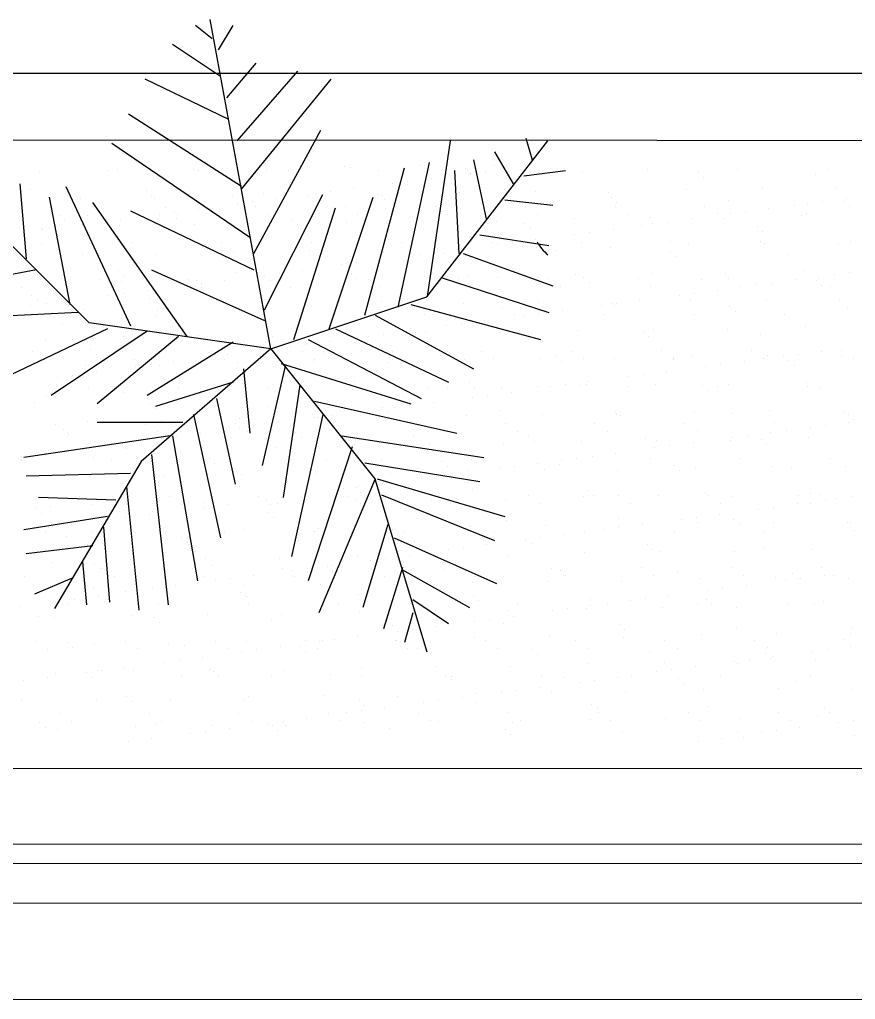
# Model space of a CAD drawing. Header units: inches. Extents: x -173 to 14008, y -3334 to 10368.
# Drawn here: x 12740.4 to 12827.3, y -21.9 to 79.9 of the extents above; entities that cross this region are included whole.
import ezdxf

# ---------------------------------------------------------------- set-up
doc = ezdxf.new("R2010")
doc.units = ezdxf.units.IN
doc.header["$MEASUREMENT"] = 0
doc.layers.add('ARREDAMENTO', color=8, linetype='Continuous', lineweight=18)
doc.layers.add('PROIEZIONI', color=135, linetype='Continuous')
doc.layers.add('VERDE', color=7, linetype='Continuous', true_color=0x007a1f)

msp = doc.modelspace()

# ---------------------------------------------------------------- linework, layer by layer
msp.add_line((13034.57, 74.29), (12689.4, 74.29))
at = {"linetype": 'ByBlock'}
for p, q in [((13032.57, -5.71), (12689.37, -5.87)), ((13032.57, -7.71), (12689.38, -7.87))]:
    msp.add_line(p, q, dxfattribs=at)
msp.add_lwpolyline([(12698.87, 67.37), (13022.09, 67.28), (13022.09, 1.99), (12698.87, 2.07)], close=True, dxfattribs=at)
at = {"layer": 'ARREDAMENTO', "linetype": 'Continuous'}
for p, q in [((12702.99, -11.94), (12957.82, -11.94)), ((12705.99, -21.93), (12954.82, -21.93))]:
    msp.add_line(p, q, dxfattribs=at)
at = {"layer": 'PROIEZIONI', "color": 95, "true_color": 0x499c4e}
for p, q in [((12749.63, 64.18), (12749.63, 64.18)), ((12750.59, 64.25), (12750.59, 64.25)), ((12758.44, 64.35), (12758.44, 64.35)), ((12758.97, 64.2), (12758.97, 64.2)), ((12763.13, 64.23), (12763.13, 64.23)), ((12766.11, 64.32), (12766.11, 64.32)), ((12768.32, 64.22), (12768.32, 64.22)), ((12774.22, 64.61), (12774.22, 64.61)), ((12774.76, 64.47), (12774.76, 64.47)), ((12777.66, 64.23), (12777.66, 64.23)), ((12782.07, 64.71), (12782.07, 64.71)), ((12786.76, 64.37), (12786.76, 64.37)), ((12787, 64.25), (12787, 64.25)), ((12789.74, 64.67), (12789.74, 64.67)), ((12791.27, 64.44), (12791.27, 64.44)), ((12796.34, 64.27), (12796.34, 64.27)), ((12805.69, 64.28), (12805.69, 64.28)), ((12815.03, 64.3), (12815.03, 64.3)), ((12824.37, 64.32), (12824.37, 64.32)), ((12742.48, 63.96), (12742.48, 63.96)), ((12783.2, 63.38), (12783.2, 63.38)), ((12787.27, 63.92), (12787.27, 63.92)), ((12787.31, 63.86), (12787.31, 63.86)), ((12788.83, 64.12), (12788.83, 64.12)), ((12798.94, 64.1), (12798.94, 64.1)), ((12810.95, 64), (12810.95, 64)), ((12811.5, 63.49), (12811.5, 63.49)), ((12823.13, 63.74), (12823.13, 63.74)), ((12741.55, 62.21), (12741.55, 62.21)), ((12753.56, 62.1), (12753.56, 62.1)), ((12775.12, 62.32), (12775.12, 62.32)), ((12779.2, 62.85), (12779.2, 62.85)), ((12780.76, 63.06), (12780.76, 63.06)), ((12809.75, 62.25), (12809.75, 62.25)), ((12817.61, 62.35), (12817.61, 62.35)), ((12825.28, 62.31), (12825.28, 62.31)), ((12746.72, 61.29), (12746.72, 61.29)), ((12754.11, 61.6), (12754.11, 61.6)), ((12754.39, 61.25), (12754.39, 61.25)), ((12762.5, 61.54), (12762.5, 61.54)), ((12765.74, 61.84), (12765.74, 61.84)), ((12767.05, 61.25), (12767.05, 61.25)), ((12770.35, 61.64), (12770.35, 61.64)), ((12771.12, 61.79), (12771.12, 61.79)), ((12772.68, 61.99), (12772.68, 61.99)), ((12777.74, 61.74), (12777.74, 61.74)), ((12778.02, 61.6), (12778.02, 61.6)), ((12778.29, 61.23), (12778.29, 61.23)), ((12786.13, 61.9), (12786.13, 61.9)), ((12789.92, 61.47), (12789.92, 61.47)), ((12793.98, 62), (12793.98, 62)), ((12801.65, 61.96), (12801.65, 61.96)), ((12801.93, 61.37), (12801.93, 61.37)), ((12814.11, 61.1), (12814.11, 61.1)), ((12826.34, 61.29), (12826.34, 61.29)), ((12746.23, 60.38), (12746.23, 60.38)), ((12755.58, 60.39), (12755.58, 60.39)), ((12758.97, 60.19), (12758.97, 60.19)), ((12763.04, 60.73), (12763.04, 60.73)), ((12764.61, 60.93), (12764.61, 60.93)), ((12764.92, 60.41), (12764.92, 60.41)), ((12774.26, 60.43), (12774.26, 60.43)), ((12783.6, 60.45), (12783.6, 60.45)), ((12792.95, 60.46), (12792.95, 60.46)), ((12802.29, 60.48), (12802.29, 60.48)), ((12802.48, 60.86), (12802.48, 60.86)), ((12811.63, 60.5), (12811.63, 60.5)), ((12818.26, 60.23), (12818.26, 60.23)), ((12820.97, 60.51), (12820.97, 60.51)), ((12822.34, 60.76), (12822.34, 60.76)), ((12823.9, 60.97), (12823.9, 60.97)), ((12826.11, 61), (12826.11, 61)), ((12826.67, 60.49), (12826.67, 60.49)), ((12744.54, 59.47), (12744.54, 59.47)), ((12747.5, 59.57), (12747.5, 59.57)), ((12750.89, 59.13), (12750.89, 59.13)), ((12754.97, 59.66), (12754.97, 59.66)), ((12756.53, 59.87), (12756.53, 59.87)), ((12756.72, 59.21), (12756.72, 59.21)), ((12756.84, 59.59), (12756.84, 59.59)), ((12766.18, 59.61), (12766.18, 59.61)), ((12768.72, 59.1), (12768.72, 59.1)), ((12775.53, 59.62), (12775.53, 59.62)), ((12784.87, 59.64), (12784.87, 59.64)), ((12794.21, 59.66), (12794.21, 59.66)), ((12798.03, 59.18), (12798.03, 59.18)), ((12803.55, 59.67), (12803.55, 59.67)), ((12805.89, 59.28), (12805.89, 59.28)), ((12810.19, 59.16), (12810.19, 59.16)), ((12812.9, 59.69), (12812.9, 59.69)), ((12813.56, 59.25), (12813.56, 59.25)), ((12814.26, 59.7), (12814.26, 59.7)), ((12815.82, 59.91), (12815.82, 59.91)), ((12821.66, 59.54), (12821.66, 59.54)), ((12822.24, 59.71), (12822.24, 59.71)), ((12742.67, 58.18), (12742.67, 58.18)), ((12742.82, 58.06), (12742.82, 58.06)), ((12745.09, 58.97), (12745.09, 58.97)), ((12746.89, 58.6), (12746.89, 58.6)), ((12748.46, 58.81), (12748.46, 58.81)), ((12750.78, 58.47), (12750.78, 58.47)), ((12758.63, 58.57), (12758.63, 58.57)), ((12766.3, 58.54), (12766.3, 58.54)), ((12769.28, 58.6), (12769.28, 58.6)), ((12774.4, 58.83), (12774.4, 58.83)), ((12780.9, 58.84), (12780.9, 58.84)), ((12782.26, 58.93), (12782.26, 58.93)), ((12789.93, 58.89), (12789.93, 58.89)), ((12792.91, 58.74), (12792.91, 58.74)), ((12793.46, 58.23), (12793.46, 58.23)), ((12802.11, 58.1), (12802.11, 58.1)), ((12805.09, 58.47), (12805.09, 58.47)), ((12806.19, 58.64), (12806.19, 58.64)), ((12807.75, 58.84), (12807.75, 58.84)), ((12817.09, 58.37), (12817.09, 58.37)), ((12794.04, 57.04), (12794.04, 57.04)), ((12798.11, 57.57), (12798.11, 57.57)), ((12799.67, 57.78), (12799.67, 57.78)), ((12817.65, 57.86), (12817.65, 57.86)), ((12742.71, 56.65), (12742.71, 56.65)), ((12747.7, 56.57), (12747.7, 56.57)), ((12752.05, 56.67), (12752.05, 56.67)), ((12759.71, 56.47), (12759.71, 56.47)), ((12761.4, 56.69), (12761.4, 56.69)), ((12770.74, 56.7), (12770.74, 56.7)), ((12771.89, 56.21), (12771.89, 56.21)), ((12780.08, 56.72), (12780.08, 56.72)), ((12783.89, 56.1), (12783.89, 56.1)), ((12786.31, 56.12), (12786.31, 56.12)), ((12789.42, 56.74), (12789.42, 56.74)), ((12790.04, 56.51), (12790.04, 56.51)), ((12791.6, 56.72), (12791.6, 56.72)), ((12794.17, 56.22), (12794.17, 56.22)), ((12798.77, 56.75), (12798.77, 56.75)), ((12801.84, 56.18), (12801.84, 56.18)), ((12808.11, 56.77), (12808.11, 56.77)), ((12809.94, 56.47), (12809.94, 56.47)), ((12817.45, 56.79), (12817.45, 56.79)), ((12817.8, 56.57), (12817.8, 56.57)), ((12825.47, 56.53), (12825.47, 56.53)), ((12826.79, 56.81), (12826.79, 56.81)), ((12746.91, 55.51), (12746.91, 55.51)), ((12754.58, 55.47), (12754.58, 55.47)), ((12760.26, 55.96), (12760.26, 55.96)), ((12762.68, 55.76), (12762.68, 55.76)), ((12770.54, 55.86), (12770.54, 55.86)), ((12778.21, 55.82), (12778.21, 55.82)), ((12781.96, 55.45), (12781.96, 55.45)), ((12783.52, 55.65), (12783.52, 55.65)), ((12784.44, 55.6), (12784.44, 55.6)), ((12785.96, 55.98), (12785.96, 55.98)), ((12796.07, 55.84), (12796.07, 55.84)), ((12808.08, 55.73), (12808.08, 55.73)), ((12808.63, 55.23), (12808.63, 55.23)), ((12820.26, 55.47), (12820.26, 55.47)), ((12773.89, 54.39), (12773.89, 54.39)), ((12775.45, 54.59), (12775.45, 54.59)), ((12777.89, 54.91), (12777.89, 54.91)), ((12750.69, 53.84), (12750.69, 53.84)), ((12751.24, 53.33), (12751.24, 53.33)), ((12762.87, 53.57), (12762.87, 53.57)), ((12765.81, 53.32), (12765.81, 53.32)), ((12767.37, 53.53), (12767.37, 53.53)), ((12769.81, 53.85), (12769.81, 53.85)), ((12774.59, 53.05), (12774.59, 53.05)), ((12774.87, 53.47), (12774.87, 53.47)), ((12775.43, 52.96), (12775.43, 52.96)), ((12782.45, 53.15), (12782.45, 53.15)), ((12787.05, 53.2), (12787.05, 53.2)), ((12790.12, 53.11), (12790.12, 53.11)), ((12795.37, 52.95), (12795.37, 52.95)), ((12798.22, 53.4), (12798.22, 53.4)), ((12799.06, 53.1), (12799.06, 53.1)), ((12804.71, 52.97), (12804.71, 52.97)), ((12806.08, 53.5), (12806.08, 53.5)), ((12813.75, 53.47), (12813.75, 53.47)), ((12814.05, 52.98), (12814.05, 52.98)), ((12821.85, 53.76), (12821.85, 53.76)), ((12823.4, 53), (12823.4, 53)), ((12825.1, 53.36), (12825.1, 53.36)), ((12826.67, 53.57), (12826.67, 53.57)), ((12740.58, 52.04), (12740.58, 52.04)), ((12742.86, 52.4), (12742.86, 52.4)), ((12748.66, 52.86), (12748.66, 52.86)), ((12749.92, 52.06), (12749.92, 52.06)), ((12750.96, 52.69), (12750.96, 52.69)), ((12757.74, 52.26), (12757.74, 52.26)), ((12758, 52.88), (12758, 52.88)), ((12758.82, 52.79), (12758.82, 52.79)), ((12759.26, 52.08), (12759.26, 52.08)), ((12759.3, 52.46), (12759.3, 52.46)), ((12761.74, 52.79), (12761.74, 52.79)), ((12766.49, 52.76), (12766.49, 52.76)), ((12767.34, 52.9), (12767.34, 52.9)), ((12768.61, 52.09), (12768.61, 52.09)), ((12776.68, 52.92), (12776.68, 52.92)), ((12777.95, 52.11), (12777.95, 52.11)), ((12786.03, 52.93), (12786.03, 52.93)), ((12787.29, 52.13), (12787.29, 52.13)), ((12796.63, 52.14), (12796.63, 52.14)), ((12799.61, 52.59), (12799.61, 52.59)), ((12805.98, 52.16), (12805.98, 52.16)), ((12811.24, 52.84), (12811.24, 52.84)), ((12815.32, 52.18), (12815.32, 52.18)), ((12817.03, 52.3), (12817.03, 52.3)), ((12818.59, 52.5), (12818.59, 52.5)), ((12821.03, 52.82), (12821.03, 52.82)), ((12823.24, 52.73), (12823.24, 52.73)), ((12823.8, 52.23), (12823.8, 52.23)), ((12824.66, 52.19), (12824.66, 52.19)), ((12741.67, 51.2), (12741.67, 51.2)), ((12749.66, 51.2), (12749.66, 51.2)), ((12751.22, 51.4), (12751.22, 51.4)), ((12753.66, 51.72), (12753.66, 51.72)), ((12753.85, 50.94), (12753.85, 50.94)), ((12808.95, 51.23), (12808.95, 51.23)), ((12810.51, 51.44), (12810.51, 51.44)), ((12812.95, 51.76), (12812.95, 51.76)), ((12741.58, 50.13), (12741.58, 50.13)), ((12742.22, 50.7), (12742.22, 50.7)), ((12743.15, 50.34), (12743.15, 50.34)), ((12745.59, 50.66), (12745.59, 50.66)), ((12762.87, 49.98), (12762.87, 49.98)), ((12765.85, 50.84), (12765.85, 50.84)), ((12766.41, 50.33), (12766.41, 50.33)), ((12770.73, 50.08), (12770.73, 50.08)), ((12778.04, 50.57), (12778.04, 50.57)), ((12778.4, 50.04), (12778.4, 50.04)), ((12786.5, 50.33), (12786.5, 50.33)), ((12790.04, 50.47), (12790.04, 50.47)), ((12790.59, 49.96), (12790.59, 49.96)), ((12794.36, 50.44), (12794.36, 50.44)), ((12800.88, 50.17), (12800.88, 50.17)), ((12802.03, 50.4), (12802.03, 50.4)), ((12802.22, 50.2), (12802.22, 50.2)), ((12802.44, 50.38), (12802.44, 50.38)), ((12804.88, 50.7), (12804.88, 50.7)), ((12810.13, 50.69), (12810.13, 50.69)), ((12814.23, 50.1), (12814.23, 50.1)), ((12817.99, 50.79), (12817.99, 50.79)), ((12825.66, 50.75), (12825.66, 50.75)), ((12745.13, 49.14), (12745.13, 49.14)), ((12747.1, 49.72), (12747.1, 49.72)), ((12754.48, 49.16), (12754.48, 49.16)), ((12754.77, 49.69), (12754.77, 49.69)), ((12763.82, 49.17), (12763.82, 49.17)), ((12773.16, 49.19), (12773.16, 49.19)), ((12782.5, 49.21), (12782.5, 49.21)), ((12791.85, 49.23), (12791.85, 49.23)), ((12792.8, 49.11), (12792.8, 49.11)), ((12794.36, 49.31), (12794.36, 49.31)), ((12796.8, 49.64), (12796.8, 49.64)), ((12801.19, 49.24), (12801.19, 49.24)), ((12810.53, 49.26), (12810.53, 49.26)), ((12814.78, 49.59), (12814.78, 49.59)), ((12819.87, 49.28), (12819.87, 49.28)), ((12826.41, 49.83), (12826.41, 49.83)), ((12744.83, 48.31), (12744.83, 48.31)), ((12756.84, 48.2), (12756.84, 48.2)), ((12769.02, 47.94), (12769.02, 47.94)), ((12784.73, 48.05), (12784.73, 48.05)), ((12786.29, 48.25), (12786.29, 48.25)), ((12788.73, 48.57), (12788.73, 48.57)), ((12822.04, 47.98), (12822.04, 47.98)), ((12751.15, 46.91), (12751.15, 46.91)), ((12757.39, 47.7), (12757.39, 47.7)), ((12759.01, 47.01), (12759.01, 47.01)), ((12766.68, 46.98), (12766.68, 46.98)), ((12774.78, 47.27), (12774.78, 47.27)), ((12776.65, 46.98), (12776.65, 46.98)), ((12778.21, 47.19), (12778.21, 47.19)), ((12780.65, 47.51), (12780.65, 47.51)), ((12781.02, 47.83), (12781.02, 47.83)), ((12781.57, 47.33), (12781.57, 47.33)), ((12782.64, 47.37), (12782.64, 47.37)), ((12790.31, 47.33), (12790.31, 47.33)), ((12793.2, 47.57), (12793.2, 47.57)), ((12798.41, 47.62), (12798.41, 47.62)), ((12805.21, 47.47), (12805.21, 47.47)), ((12805.76, 46.96), (12805.76, 46.96)), ((12806.27, 47.72), (12806.27, 47.72)), ((12813.94, 47.69), (12813.94, 47.69)), ((12817.39, 47.2), (12817.39, 47.2)), ((12743.05, 46.62), (12743.05, 46.62)), ((12768.58, 45.92), (12768.58, 45.92)), ((12770.14, 46.12), (12770.14, 46.12)), ((12772.58, 46.45), (12772.58, 46.45)), ((12741.74, 45.34), (12741.74, 45.34)), ((12747.82, 45.57), (12747.82, 45.57)), ((12748.37, 45.06), (12748.37, 45.06)), ((12751.08, 45.35), (12751.08, 45.35)), ((12760, 45.3), (12760, 45.3)), ((12760.42, 45.37), (12760.42, 45.37)), ((12760.5, 44.86), (12760.5, 44.86)), ((12762.06, 45.06), (12762.06, 45.06)), ((12764.5, 45.38), (12764.5, 45.38)), ((12769.76, 45.39), (12769.76, 45.39)), ((12772, 45.2), (12772, 45.2)), ((12779.11, 45.4), (12779.11, 45.4)), ((12784.18, 44.94), (12784.18, 44.94)), ((12788.45, 45.42), (12788.45, 45.42)), ((12796.19, 44.83), (12796.19, 44.83)), ((12797.79, 45.44), (12797.79, 45.44)), ((12807.13, 45.45), (12807.13, 45.45)), ((12810.32, 44.91), (12810.32, 44.91)), ((12816.48, 45.47), (12816.48, 45.47)), ((12818.17, 45.01), (12818.17, 45.01)), ((12819.79, 44.89), (12819.79, 44.89)), ((12821.36, 45.1), (12821.36, 45.1)), ((12823.8, 45.42), (12823.8, 45.42)), ((12825.82, 45.49), (12825.82, 45.49)), ((12825.85, 44.97), (12825.85, 44.97)), ((12743, 44.53), (12743, 44.53)), ((12747.29, 43.94), (12747.29, 43.94)), ((12752.34, 44.55), (12752.34, 44.55)), ((12752.43, 43.79), (12752.43, 43.79)), ((12753.99, 44), (12753.99, 44)), ((12754.96, 43.91), (12754.96, 43.91)), ((12756.43, 44.32), (12756.43, 44.32)), ((12761.69, 44.56), (12761.69, 44.56)), ((12763.06, 44.2), (12763.06, 44.2)), ((12770.92, 44.3), (12770.92, 44.3)), ((12771.03, 44.58), (12771.03, 44.58)), ((12772.56, 44.69), (12772.56, 44.69)), ((12778.59, 44.26), (12778.59, 44.26)), ((12780.37, 44.6), (12780.37, 44.6)), ((12786.69, 44.55), (12786.69, 44.55)), ((12789.71, 44.61), (12789.71, 44.61)), ((12794.54, 44.65), (12794.54, 44.65)), ((12796.74, 44.33), (12796.74, 44.33)), ((12799.06, 44.63), (12799.06, 44.63)), ((12802.22, 44.62), (12802.22, 44.62)), ((12808.37, 44.57), (12808.37, 44.57)), ((12808.4, 44.65), (12808.4, 44.65)), ((12811.72, 43.83), (12811.72, 43.83)), ((12813.28, 44.04), (12813.28, 44.04)), ((12815.72, 44.36), (12815.72, 44.36)), ((12817.74, 44.67), (12817.74, 44.67)), ((12820.37, 44.46), (12820.37, 44.46)), ((12820.93, 43.96), (12820.93, 43.96)), ((12827.08, 44.68), (12827.08, 44.68)), ((12745.91, 42.94), (12745.91, 42.94)), ((12748.35, 43.26), (12748.35, 43.26)), ((12803.64, 42.77), (12803.64, 42.77)), ((12805.21, 42.97), (12805.21, 42.97)), ((12807.64, 43.3), (12807.64, 43.3)), ((12744.35, 42.73), (12744.35, 42.73)), ((12750.98, 42.67), (12750.98, 42.67)), ((12762.98, 42.57), (12762.98, 42.57)), ((12763.54, 42.06), (12763.54, 42.06)), ((12775.17, 42.3), (12775.17, 42.3)), ((12787.17, 42.2), (12787.17, 42.2)), ((12797.13, 41.91), (12797.13, 41.91)), ((12798.6, 41.84), (12798.6, 41.84)), ((12799.35, 41.93), (12799.35, 41.93)), ((12799.57, 42.23), (12799.57, 42.23)), ((12806.45, 41.94), (12806.45, 41.94)), ((12811.36, 41.83), (12811.36, 41.83)), ((12812.95, 41.75), (12812.95, 41.75)), ((12814.13, 41.91), (12814.13, 41.91)), ((12822.23, 42.2), (12822.23, 42.2)), ((12822.3, 41.76), (12822.3, 41.76)), ((12743.24, 40.84), (12743.24, 40.84)), ((12747.56, 41.63), (12747.56, 41.63)), ((12751.34, 41.13), (12751.34, 41.13)), ((12756.9, 41.65), (12756.9, 41.65)), ((12759.19, 41.23), (12759.19, 41.23)), ((12766.24, 41.66), (12766.24, 41.66)), ((12766.87, 41.19), (12766.87, 41.19)), ((12774.97, 41.49), (12774.97, 41.49)), ((12775.58, 41.68), (12775.58, 41.68)), ((12782.82, 41.59), (12782.82, 41.59)), ((12784.93, 41.7), (12784.93, 41.7)), ((12787.72, 41.69), (12787.72, 41.69)), ((12789.05, 40.85), (12789.05, 40.85)), ((12790.5, 41.55), (12790.5, 41.55)), ((12791.49, 41.17), (12791.49, 41.17)), ((12794.27, 41.71), (12794.27, 41.71)), ((12795.57, 41.71), (12795.57, 41.71)), ((12803.61, 41.73), (12803.61, 41.73)), ((12811.91, 41.33), (12811.91, 41.33)), ((12823.54, 41.57), (12823.54, 41.57)), ((12741.96, 40.04), (12741.96, 40.04)), ((12753.97, 39.94), (12753.97, 39.94)), ((12780.98, 39.78), (12780.98, 39.78)), ((12783.42, 40.11), (12783.42, 40.11)), ((12787.49, 40.64), (12787.49, 40.64)), ((12754.52, 39.43), (12754.52, 39.43)), ((12766.15, 39.67), (12766.15, 39.67)), ((12772.9, 38.72), (12772.9, 38.72)), ((12775.34, 39.04), (12775.34, 39.04)), ((12778.15, 39.57), (12778.15, 39.57)), ((12778.7, 39.06), (12778.7, 39.06)), ((12779.42, 39.58), (12779.42, 39.58)), ((12786.88, 38.77), (12786.88, 38.77)), ((12790.33, 39.3), (12790.33, 39.3)), ((12794.73, 38.87), (12794.73, 38.87)), ((12802.34, 39.2), (12802.34, 39.2)), ((12802.41, 38.84), (12802.41, 38.84)), ((12802.89, 38.69), (12802.89, 38.69)), ((12810.51, 39.13), (12810.51, 39.13)), ((12814.52, 38.93), (12814.52, 38.93)), ((12818.36, 39.23), (12818.36, 39.23)), ((12826.04, 39.19), (12826.04, 39.19)), ((12826.52, 38.83), (12826.52, 38.83)), ((12744.16, 37.82), (12744.16, 37.82)), ((12747.47, 38.16), (12747.47, 38.16)), ((12753.5, 37.84), (12753.5, 37.84)), ((12755.15, 38.13), (12755.15, 38.13)), ((12762.85, 37.86), (12762.85, 37.86)), ((12763.25, 38.42), (12763.25, 38.42)), ((12767.27, 37.98), (12767.27, 37.98)), ((12771.1, 38.52), (12771.1, 38.52)), ((12771.34, 38.52), (12771.34, 38.52)), ((12772.19, 37.87), (12772.19, 37.87)), ((12778.78, 38.48), (12778.78, 38.48)), ((12781.53, 37.89), (12781.53, 37.89)), ((12790.87, 37.91), (12790.87, 37.91)), ((12800.21, 37.93), (12800.21, 37.93)), ((12809.56, 37.94), (12809.56, 37.94)), ((12818.9, 37.96), (12818.9, 37.96)), ((12824.12, 37.7), (12824.12, 37.7)), ((12826.56, 38.02), (12826.56, 38.02)), ((12827.08, 38.32), (12827.08, 38.32)), ((12744.95, 37.3), (12744.95, 37.3)), ((12745.43, 37.02), (12745.43, 37.02)), ((12745.5, 36.8), (12745.5, 36.8)), ((12754.77, 37.03), (12754.77, 37.03)), ((12757.13, 37.04), (12757.13, 37.04)), ((12759.19, 36.92), (12759.19, 36.92)), ((12763.27, 37.45), (12763.27, 37.45)), ((12764.11, 37.05), (12764.11, 37.05)), ((12764.83, 37.66), (12764.83, 37.66)), ((12769.13, 36.93), (12769.13, 36.93)), ((12773.45, 37.07), (12773.45, 37.07)), ((12781.31, 36.67), (12781.31, 36.67)), ((12782.8, 37.09), (12782.8, 37.09)), ((12792.14, 37.1), (12792.14, 37.1)), ((12801.48, 37.12), (12801.48, 37.12)), ((12810.82, 37.14), (12810.82, 37.14)), ((12818.49, 36.95), (12818.49, 36.95)), ((12820.16, 37.15), (12820.16, 37.15)), ((12822.56, 37.49), (12822.56, 37.49)), ((12751.12, 35.85), (12751.12, 35.85)), ((12755.19, 36.39), (12755.19, 36.39)), ((12756.75, 36.6), (12756.75, 36.6)), ((12769.69, 36.43), (12769.69, 36.43)), ((12775.16, 35.71), (12775.16, 35.71)), ((12783.01, 35.81), (12783.01, 35.81)), ((12790.69, 35.77), (12790.69, 35.77)), ((12793.32, 36.57), (12793.32, 36.57)), ((12793.87, 36.06), (12793.87, 36.06)), ((12798.79, 36.06), (12798.79, 36.06)), ((12805.5, 36.3), (12805.5, 36.3)), ((12806.64, 36.16), (12806.64, 36.16)), ((12810.41, 35.89), (12810.41, 35.89)), ((12814.32, 36.12), (12814.32, 36.12)), ((12814.49, 36.43), (12814.49, 36.43)), ((12816.05, 36.63), (12816.05, 36.63)), ((12817.5, 36.2), (12817.5, 36.2)), ((12818.06, 35.69), (12818.06, 35.69)), ((12822.42, 36.42), (12822.42, 36.42)), ((12743.04, 34.79), (12743.04, 34.79)), ((12743.43, 35.06), (12743.43, 35.06)), ((12747.12, 35.33), (12747.12, 35.33)), ((12748.68, 35.53), (12748.68, 35.53)), ((12751.53, 35.35), (12751.53, 35.35)), ((12759.38, 35.45), (12759.38, 35.45)), ((12767.06, 35.41), (12767.06, 35.41)), ((12802.34, 34.83), (12802.34, 34.83)), ((12806.41, 35.37), (12806.41, 35.37)), ((12807.97, 35.57), (12807.97, 35.57)), ((12740.6, 34.47), (12740.6, 34.47)), ((12740.64, 34.1), (12740.64, 34.1)), ((12748.11, 34.4), (12748.11, 34.4)), ((12749.98, 34.12), (12749.98, 34.12)), ((12759.32, 34.13), (12759.32, 34.13)), ((12760.11, 34.3), (12760.11, 34.3)), ((12760.67, 33.79), (12760.67, 33.79)), ((12768.66, 34.15), (12768.66, 34.15)), ((12772.3, 34.04), (12772.3, 34.04)), ((12778.01, 34.17), (12778.01, 34.17)), ((12784.3, 33.93), (12784.3, 33.93)), ((12787.35, 34.18), (12787.35, 34.18)), ((12794.26, 33.77), (12794.26, 33.77)), ((12796.48, 33.67), (12796.48, 33.67)), ((12796.69, 34.2), (12796.69, 34.2)), ((12798.33, 34.3), (12798.33, 34.3)), ((12799.9, 34.51), (12799.9, 34.51)), ((12806.03, 34.22), (12806.03, 34.22)), ((12815.38, 34.23), (12815.38, 34.23)), ((12824.72, 34.25), (12824.72, 34.25)), ((12763.44, 32.64), (12763.44, 32.64)), ((12771.29, 32.74), (12771.29, 32.74)), ((12778.97, 32.7), (12778.97, 32.7)), ((12784.85, 33.43), (12784.85, 33.43)), ((12786.18, 32.7), (12786.18, 32.7)), ((12787.07, 32.99), (12787.07, 32.99)), ((12790.26, 33.24), (12790.26, 33.24)), ((12791.82, 33.44), (12791.82, 33.44)), ((12794.92, 33.09), (12794.92, 33.09)), ((12802.6, 33.06), (12802.6, 33.06)), ((12808.49, 33.56), (12808.49, 33.56)), ((12809.04, 33.06), (12809.04, 33.06)), ((12810.7, 33.35), (12810.7, 33.35)), ((12818.55, 33.45), (12818.55, 33.45)), ((12820.67, 33.3), (12820.67, 33.3)), ((12826.23, 33.41), (12826.23, 33.41)), ((12747.66, 32.38), (12747.66, 32.38)), ((12751.1, 31.67), (12751.1, 31.67)), ((12755.34, 32.35), (12755.34, 32.35)), ((12778.11, 31.64), (12778.11, 31.64)), ((12782.18, 32.18), (12782.18, 32.18)), ((12783.75, 32.38), (12783.75, 32.38)), ((12751.65, 31.16), (12751.65, 31.16)), ((12763.28, 31.4), (12763.28, 31.4)), ((12770.03, 30.58), (12770.03, 30.58)), ((12774.11, 31.11), (12774.11, 31.11)), ((12775.28, 31.3), (12775.28, 31.3)), ((12775.67, 31.32), (12775.67, 31.32)), ((12775.84, 30.79), (12775.84, 30.79)), ((12787.46, 31.03), (12787.46, 31.03)), ((12799.47, 30.93), (12799.47, 30.93)), ((12811.65, 30.67), (12811.65, 30.67)), ((12822.61, 30.64), (12822.61, 30.64)), ((12823.65, 30.56), (12823.65, 30.56)), ((12746.58, 30.31), (12746.58, 30.31)), ((12751.72, 29.57), (12751.72, 29.57)), ((12755.93, 30.33), (12755.93, 30.33)), ((12759.57, 29.67), (12759.57, 29.67)), ((12765.27, 30.34), (12765.27, 30.34)), ((12766.03, 30.05), (12766.03, 30.05)), ((12766.53, 29.54), (12766.53, 29.54)), ((12767.25, 29.63), (12767.25, 29.63)), ((12767.59, 30.25), (12767.59, 30.25)), ((12774.61, 30.36), (12774.61, 30.36)), ((12775.35, 29.93), (12775.35, 29.93)), ((12775.88, 29.56), (12775.88, 29.56)), ((12783.2, 30.03), (12783.2, 30.03)), ((12783.95, 30.38), (12783.95, 30.38)), ((12785.22, 29.57), (12785.22, 29.57)), ((12790.88, 29.99), (12790.88, 29.99)), ((12793.3, 30.4), (12793.3, 30.4)), ((12794.56, 29.59), (12794.56, 29.59)), ((12798.98, 30.28), (12798.98, 30.28)), ((12800.02, 30.42), (12800.02, 30.42)), ((12802.64, 30.41), (12802.64, 30.41)), ((12803.9, 29.61), (12803.9, 29.61)), ((12806.83, 30.38), (12806.83, 30.38)), ((12811.98, 30.43), (12811.98, 30.43)), ((12813.25, 29.62), (12813.25, 29.62)), ((12814.51, 30.34), (12814.51, 30.34)), ((12821.25, 29.55), (12821.25, 29.55)), ((12821.32, 30.45), (12821.32, 30.45)), ((12822.59, 29.64), (12822.59, 29.64)), ((12824.21, 30.06), (12824.21, 30.06)), ((12825.33, 30.09), (12825.33, 30.09)), ((12826.89, 30.29), (12826.89, 30.29)), ((12742.08, 29.04), (12742.08, 29.04)), ((12742.63, 28.53), (12742.63, 28.53)), ((12743.62, 29.28), (12743.62, 29.28)), ((12747.85, 29.5), (12747.85, 29.5)), ((12754.26, 28.77), (12754.26, 28.77)), ((12757.19, 29.52), (12757.19, 29.52)), ((12757.96, 28.99), (12757.96, 28.99)), ((12759.52, 29.19), (12759.52, 29.19)), ((12761.96, 29.51), (12761.96, 29.51)), ((12766.26, 28.67), (12766.26, 28.67)), ((12817.25, 29.02), (12817.25, 29.02)), ((12818.81, 29.23), (12818.81, 29.23)), ((12749.88, 27.92), (12749.88, 27.92)), ((12751.44, 28.13), (12751.44, 28.13)), ((12753.88, 28.45), (12753.88, 28.45)), ((12766.82, 28.16), (12766.82, 28.16)), ((12778.45, 28.4), (12778.45, 28.4)), ((12790.45, 28.3), (12790.45, 28.3)), ((12791, 27.79), (12791, 27.79)), ((12802.63, 28.03), (12802.63, 28.03)), ((12809.18, 27.96), (12809.18, 27.96)), ((12810.74, 28.17), (12810.74, 28.17)), ((12810.89, 27.57), (12810.89, 27.57)), ((12813.18, 28.49), (12813.18, 28.49)), ((12814.64, 27.93), (12814.64, 27.93)), ((12818.74, 27.67), (12818.74, 27.67)), ((12826.42, 27.63), (12826.42, 27.63)), ((12826.82, 27.66), (12826.82, 27.66)), ((12741.81, 26.86), (12741.81, 26.86)), ((12743.06, 26.59), (12743.06, 26.59)), ((12743.37, 27.07), (12743.37, 27.07)), ((12745.81, 27.39), (12745.81, 27.39)), ((12747.85, 26.6), (12747.85, 26.6)), ((12752.4, 26.6), (12752.4, 26.6)), ((12755.53, 26.57), (12755.53, 26.57)), ((12761.74, 26.62), (12761.74, 26.62)), ((12763.63, 26.86), (12763.63, 26.86)), ((12771.09, 26.64), (12771.09, 26.64)), ((12771.48, 26.96), (12771.48, 26.96)), ((12779.16, 26.92), (12779.16, 26.92)), ((12780.43, 26.65), (12780.43, 26.65)), ((12787.26, 27.21), (12787.26, 27.21)), ((12789.77, 26.67), (12789.77, 26.67)), ((12795.11, 27.31), (12795.11, 27.31)), ((12799.11, 26.69), (12799.11, 26.69)), ((12801.1, 26.9), (12801.1, 26.9)), ((12802.66, 27.1), (12802.66, 27.1)), ((12802.79, 27.28), (12802.79, 27.28)), ((12805.1, 27.43), (12805.1, 27.43)), ((12808.46, 26.71), (12808.46, 26.71)), ((12815.19, 27.42), (12815.19, 27.42)), ((12817.8, 26.72), (12817.8, 26.72)), ((12827.14, 26.74), (12827.14, 26.74)), ((12745.24, 26.14), (12745.24, 26.14)), ((12757.25, 26.03), (12757.25, 26.03)), ((12757.8, 25.53), (12757.8, 25.53)), ((12769.43, 25.77), (12769.43, 25.77)), ((12781.43, 25.67), (12781.43, 25.67)), ((12793.03, 25.84), (12793.03, 25.84)), ((12794.59, 26.04), (12794.59, 26.04)), ((12797.03, 26.36), (12797.03, 26.36)), ((12781.98, 25.16), (12781.98, 25.16)), ((12784.95, 24.77), (12784.95, 24.77)), ((12786.51, 24.98), (12786.51, 24.98)), ((12788.95, 25.3), (12788.95, 25.3)), ((12793.61, 25.4), (12793.61, 25.4)), ((12799.17, 24.5), (12799.17, 24.5)), ((12805.62, 25.3), (12805.62, 25.3)), ((12806.17, 24.79), (12806.17, 24.79)), ((12807.02, 24.6), (12807.02, 24.6)), ((12814.7, 24.56), (12814.7, 24.56)), ((12817.8, 25.03), (12817.8, 25.03)), ((12822.8, 24.86), (12822.8, 24.86)), ((12743.81, 23.5), (12743.81, 23.5)), ((12751.91, 23.79), (12751.91, 23.79)), ((12759.76, 23.89), (12759.76, 23.89)), ((12767.44, 23.85), (12767.44, 23.85)), ((12775.54, 24.15), (12775.54, 24.15)), ((12776.87, 23.71), (12776.87, 23.71)), ((12778.44, 23.91), (12778.44, 23.91)), ((12780.88, 24.24), (12780.88, 24.24)), ((12783.39, 24.25), (12783.39, 24.25)), ((12791.07, 24.21), (12791.07, 24.21)), ((12748.23, 23.4), (12748.23, 23.4)), ((12748.78, 22.89), (12748.78, 22.89)), ((12749.01, 22.8), (12749.01, 22.8)), ((12758.35, 22.82), (12758.35, 22.82)), ((12760.41, 23.14), (12760.41, 23.14)), ((12767.69, 22.83), (12767.69, 22.83)), ((12768.8, 22.65), (12768.8, 22.65)), ((12770.36, 22.85), (12770.36, 22.85)), ((12772.41, 23.03), (12772.41, 23.03)), ((12772.8, 23.17), (12772.8, 23.17)), ((12772.97, 22.53), (12772.97, 22.53)), ((12777.03, 22.85), (12777.03, 22.85)), ((12784.59, 22.77), (12784.59, 22.77)), ((12786.38, 22.87), (12786.38, 22.87)), ((12795.72, 22.88), (12795.72, 22.88)), ((12796.6, 22.66), (12796.6, 22.66)), ((12805.06, 22.9), (12805.06, 22.9)), ((12808.78, 22.4), (12808.78, 22.4)), ((12814.4, 22.92), (12814.4, 22.92)), ((12823.75, 22.93), (12823.75, 22.93)), ((12740.93, 21.98), (12740.93, 21.98)), ((12750.27, 21.99), (12750.27, 21.99)), ((12759.61, 22.01), (12759.61, 22.01)), ((12760.72, 21.58), (12760.72, 21.58)), ((12762.29, 21.79), (12762.29, 21.79)), ((12764.72, 22.11), (12764.72, 22.11)), ((12768.96, 22.03), (12768.96, 22.03)), ((12778.3, 22.04), (12778.3, 22.04)), ((12787.45, 21.43), (12787.45, 21.43)), ((12787.64, 22.06), (12787.64, 22.06)), ((12795.3, 21.53), (12795.3, 21.53)), ((12796.98, 22.08), (12796.98, 22.08)), ((12797.15, 22.16), (12797.15, 22.16)), ((12802.98, 21.5), (12802.98, 21.5)), ((12806.33, 22.09), (12806.33, 22.09)), ((12811.08, 21.79), (12811.08, 21.79)), ((12815.67, 22.11), (12815.67, 22.11)), ((12818.93, 21.89), (12818.93, 21.89)), ((12820.02, 21.62), (12820.02, 21.62)), ((12820.78, 22.3), (12820.78, 22.3)), ((12821.34, 21.79), (12821.34, 21.79)), ((12821.58, 21.83), (12821.58, 21.83)), ((12824.02, 22.15), (12824.02, 22.15)), ((12825.01, 22.13), (12825.01, 22.13)), ((12826.6, 21.85), (12826.6, 21.85)), ((12748.04, 20.82), (12748.04, 20.82)), ((12751.39, 20.5), (12751.39, 20.5)), ((12752.65, 20.52), (12752.65, 20.52)), ((12754.21, 20.73), (12754.21, 20.73)), ((12755.72, 20.79), (12755.72, 20.79)), ((12756.65, 21.05), (12756.65, 21.05)), ((12763.39, 20.4), (12763.39, 20.4)), ((12763.82, 21.08), (12763.82, 21.08)), ((12771.67, 21.18), (12771.67, 21.18)), ((12779.35, 21.14), (12779.35, 21.14)), ((12811.94, 20.56), (12811.94, 20.56)), ((12813.5, 20.76), (12813.5, 20.76)), ((12815.94, 21.09), (12815.94, 21.09)), ((12744.57, 19.46), (12744.57, 19.46)), ((12746.13, 19.66), (12746.13, 19.66)), ((12748.57, 19.98), (12748.57, 19.98)), ((12763.95, 19.89), (12763.95, 19.89)), ((12775.58, 20.13), (12775.58, 20.13)), ((12787.58, 20.03), (12787.58, 20.03)), ((12788.13, 19.52), (12788.13, 19.52)), ((12799.76, 19.77), (12799.76, 19.77)), ((12803.87, 19.5), (12803.87, 19.5)), ((12805.43, 19.7), (12805.43, 19.7)), ((12807.87, 20.02), (12807.87, 20.02)), ((12811.77, 19.66), (12811.77, 19.66)), ((12823.95, 19.4), (12823.95, 19.4)), ((12740.5, 18.92), (12740.5, 18.92)), ((12745.48, 19.07), (12745.48, 19.07)), ((12754.83, 19.09), (12754.83, 19.09)), ((12764.17, 19.11), (12764.17, 19.11)), ((12773.51, 19.13), (12773.51, 19.13)), ((12775.73, 18.36), (12775.73, 18.36)), ((12782.85, 19.14), (12782.85, 19.14)), ((12783.58, 18.46), (12783.58, 18.46)), ((12791.25, 18.43), (12791.25, 18.43)), ((12792.2, 19.16), (12792.2, 19.16)), ((12795.79, 18.43), (12795.79, 18.43)), ((12797.35, 18.64), (12797.35, 18.64)), ((12799.36, 18.72), (12799.36, 18.72)), ((12799.79, 18.96), (12799.79, 18.96)), ((12801.54, 19.18), (12801.54, 19.18)), ((12807.21, 18.82), (12807.21, 18.82)), ((12810.88, 19.19), (12810.88, 19.19)), ((12812.32, 19.16), (12812.32, 19.16)), ((12814.88, 18.78), (12814.88, 18.78)), ((12820.22, 19.21), (12820.22, 19.21)), ((12822.99, 19.08), (12822.99, 19.08)), ((12742.37, 17.87), (12742.37, 17.87)), ((12744, 17.72), (12744, 17.72)), ((12752.1, 18.01), (12752.1, 18.01)), ((12754.38, 17.77), (12754.38, 17.77)), ((12759.95, 18.11), (12759.95, 18.11)), ((12766.56, 17.5), (12766.56, 17.5)), ((12767.62, 18.07), (12767.62, 18.07)), ((12778.56, 17.4), (12778.56, 17.4)), ((12787.72, 17.37), (12787.72, 17.37)), ((12789.28, 17.57), (12789.28, 17.57)), ((12791.72, 17.9), (12791.72, 17.9)), ((12754.93, 17.26), (12754.93, 17.26)), ((12779.11, 16.89), (12779.11, 16.89)), ((12779.64, 16.31), (12779.64, 16.31)), ((12781.2, 16.51), (12781.2, 16.51)), ((12783.64, 16.83), (12783.64, 16.83)), ((12790.74, 17.13), (12790.74, 17.13)), ((12802.75, 17.03), (12802.75, 17.03)), ((12803.3, 16.52), (12803.3, 16.52)), ((12814.93, 16.76), (12814.93, 16.76)), ((12826.93, 16.66), (12826.93, 16.66)), ((12751.43, 15.29), (12751.43, 15.29)), ((12760.77, 15.3), (12760.77, 15.3)), ((12764.01, 15.3), (12764.01, 15.3)), ((12770.11, 15.32), (12770.11, 15.32)), ((12771.86, 15.4), (12771.86, 15.4)), ((12773.13, 15.45), (12773.13, 15.45)), ((12775.57, 15.77), (12775.57, 15.77)), ((12779.46, 15.34), (12779.46, 15.34)), ((12779.53, 15.36), (12779.53, 15.36)), ((12787.64, 15.65), (12787.64, 15.65)), ((12788.8, 15.35), (12788.8, 15.35)), ((12795.49, 15.75), (12795.49, 15.75)), ((12798.14, 15.37), (12798.14, 15.37)), ((12803.16, 15.72), (12803.16, 15.72)), ((12807.48, 15.39), (12807.48, 15.39)), ((12811.27, 16.01), (12811.27, 16.01)), ((12816.83, 15.41), (12816.83, 15.41)), ((12819.12, 16.11), (12819.12, 16.11)), ((12826.17, 15.42), (12826.17, 15.42)), ((12826.79, 16.07), (12826.79, 16.07)), ((12742.09, 15.27), (12742.09, 15.27)), ((12743.35, 14.46), (12743.35, 14.46)), ((12745.36, 15.13), (12745.36, 15.13)), ((12745.91, 14.63), (12745.91, 14.63)), ((12748.23, 15.04), (12748.23, 15.04)), ((12752.69, 14.48), (12752.69, 14.48)), ((12755.9, 15), (12755.9, 15)), ((12757.54, 14.87), (12757.54, 14.87)), ((12762.04, 14.5), (12762.04, 14.5)), ((12765.05, 14.39), (12765.05, 14.39)), ((12767.49, 14.71), (12767.49, 14.71)), ((12769.54, 14.76), (12769.54, 14.76)), ((12770.1, 14.26), (12770.1, 14.26)), ((12771.38, 14.51), (12771.38, 14.51)), ((12771.57, 15.24), (12771.57, 15.24)), ((12780.72, 14.53), (12780.72, 14.53)), ((12781.72, 14.5), (12781.72, 14.5)), ((12790.06, 14.55), (12790.06, 14.55)), ((12793.73, 14.4), (12793.73, 14.4)), ((12799.41, 14.57), (12799.41, 14.57)), ((12808.75, 14.58), (12808.75, 14.58)), ((12818.09, 14.6), (12818.09, 14.6)), ((12824.34, 14.42), (12824.34, 14.42)), ((12826.78, 14.74), (12826.78, 14.74)), ((12756.98, 13.32), (12756.98, 13.32)), ((12759.42, 13.64), (12759.42, 13.64)), ((12763.49, 14.18), (12763.49, 14.18)), ((12794.28, 13.89), (12794.28, 13.89)), ((12805.91, 14.13), (12805.91, 14.13)), ((12816.27, 13.36), (12816.27, 13.36)), ((12817.91, 14.03), (12817.91, 14.03)), ((12818.47, 13.52), (12818.47, 13.52)), ((12818.71, 13.68), (12818.71, 13.68)), ((12822.78, 14.22), (12822.78, 14.22)), ((12823.18, 13.29), (12823.18, 13.29)), ((12748.52, 12.23), (12748.52, 12.23)), ((12748.9, 12.26), (12748.9, 12.26)), ((12751.34, 12.58), (12751.34, 12.58)), ((12752.29, 12.23), (12752.29, 12.23)), ((12755.41, 13.12), (12755.41, 13.12)), ((12760.14, 12.33), (12760.14, 12.33)), ((12767.81, 12.29), (12767.81, 12.29)), ((12775.92, 12.58), (12775.92, 12.58)), ((12783.77, 12.68), (12783.77, 12.68)), ((12791.44, 12.65), (12791.44, 12.65)), ((12799.55, 12.94), (12799.55, 12.94)), ((12807.4, 13.04), (12807.4, 13.04)), ((12808.19, 12.3), (12808.19, 12.3)), ((12810.63, 12.62), (12810.63, 12.62)), ((12814.71, 13.16), (12814.71, 13.16)), ((12815.07, 13), (12815.07, 13)), ((12743.26, 11.52), (12743.26, 11.52)), ((12744.18, 11.94), (12744.18, 11.94)), ((12747.34, 12.05), (12747.34, 12.05)), ((12747.91, 11.56), (12747.91, 11.56)), ((12757.25, 11.58), (12757.25, 11.58)), ((12760.52, 12.13), (12760.52, 12.13)), ((12761.08, 11.63), (12761.08, 11.63)), ((12766.59, 11.6), (12766.59, 11.6)), ((12772.71, 11.87), (12772.71, 11.87)), ((12775.93, 11.61), (12775.93, 11.61)), ((12784.71, 11.76), (12784.71, 11.76)), ((12785.26, 11.26), (12785.26, 11.26)), ((12785.28, 11.63), (12785.28, 11.63)), ((12794.62, 11.65), (12794.62, 11.65)), ((12796.89, 11.5), (12796.89, 11.5)), ((12800.12, 11.23), (12800.12, 11.23)), ((12802.56, 11.56), (12802.56, 11.56)), ((12803.96, 11.66), (12803.96, 11.66)), ((12806.63, 12.09), (12806.63, 12.09)), ((12808.9, 11.4), (12808.9, 11.4)), ((12813.3, 11.68), (12813.3, 11.68)), ((12822.65, 11.7), (12822.65, 11.7)), ((12740.83, 11.2), (12740.83, 11.2)), ((12794.48, 10.49), (12794.48, 10.49)), ((12798.56, 11.03), (12798.56, 11.03)), ((12809.45, 10.89), (12809.45, 10.89)), ((12811.46, 10.23), (12811.46, 10.23)), ((12819.31, 10.33), (12819.31, 10.33)), ((12821.08, 11.13), (12821.08, 11.13)), ((12826.98, 10.29), (12826.98, 10.29)), ((12748.42, 9.26), (12748.42, 9.26)), ((12751.51, 9.5), (12751.51, 9.5)), ((12756.09, 9.22), (12756.09, 9.22)), ((12763.69, 9.23), (12763.69, 9.23)), ((12764.2, 9.52), (12764.2, 9.52)), ((12772.05, 9.62), (12772.05, 9.62)), ((12779.72, 9.58), (12779.72, 9.58)), ((12786.41, 9.43), (12786.41, 9.43)), ((12787.83, 9.87), (12787.83, 9.87)), ((12790.48, 9.97), (12790.48, 9.97)), ((12792.04, 10.17), (12792.04, 10.17)), ((12795.68, 9.97), (12795.68, 9.97)), ((12803.35, 9.94), (12803.35, 9.94)), ((12740.57, 9.16), (12740.57, 9.16)), ((12752.06, 8.99), (12752.06, 8.99)), ((12775.69, 9.13), (12775.69, 9.13)), ((12776.25, 8.62), (12776.25, 8.62)), ((12778.33, 8.37), (12778.33, 8.37)), ((12782.41, 8.9), (12782.41, 8.9)), ((12783.97, 9.11), (12783.97, 9.11)), ((12787.87, 8.87), (12787.87, 8.87)), ((12799.88, 8.76), (12799.88, 8.76)), ((12800.43, 8.26), (12800.43, 8.26)), ((12812.06, 8.5), (12812.06, 8.5)), ((12824.06, 8.39), (12824.06, 8.39)), ((12744.51, 7.76), (12744.51, 7.76)), ((12753.85, 7.77), (12753.85, 7.77)), ((12763.19, 7.79), (12763.19, 7.79)), ((12770.26, 7.3), (12770.26, 7.3)), ((12772.54, 7.81), (12772.54, 7.81)), ((12774.33, 7.84), (12774.33, 7.84)), ((12775.89, 8.05), (12775.89, 8.05)), ((12781.88, 7.82), (12781.88, 7.82)), ((12791.22, 7.84), (12791.22, 7.84)), ((12799.74, 7.16), (12799.74, 7.16)), ((12800.56, 7.86), (12800.56, 7.86)), ((12807.59, 7.26), (12807.59, 7.26)), ((12809.91, 7.88), (12809.91, 7.88)), ((12815.26, 7.22), (12815.26, 7.22)), ((12819.25, 7.89), (12819.25, 7.89)), ((12823.37, 7.51), (12823.37, 7.51)), ((12824.62, 7.89), (12824.62, 7.89)), ((12742.49, 6.87), (12742.49, 6.87)), ((12743.04, 6.36), (12743.04, 6.36)), ((12744.37, 6.16), (12744.37, 6.16)), ((12745.77, 6.95), (12745.77, 6.95)), ((12752.48, 6.45), (12752.48, 6.45)), ((12754.67, 6.6), (12754.67, 6.6)), ((12755.12, 6.97), (12755.12, 6.97)), ((12760.33, 6.55), (12760.33, 6.55)), ((12762.18, 6.24), (12762.18, 6.24)), ((12764.46, 6.99), (12764.46, 6.99)), ((12766.26, 6.78), (12766.26, 6.78)), ((12766.67, 6.5), (12766.67, 6.5)), ((12767.82, 6.98), (12767.82, 6.98)), ((12768, 6.51), (12768, 6.51)), ((12773.8, 7), (12773.8, 7)), ((12776.11, 6.8), (12776.11, 6.8)), ((12778.86, 6.23), (12778.86, 6.23)), ((12783.14, 7.02), (12783.14, 7.02)), ((12783.96, 6.9), (12783.96, 6.9)), ((12790.86, 6.13), (12790.86, 6.13)), ((12791.63, 6.87), (12791.63, 6.87)), ((12792.49, 7.04), (12792.49, 7.04)), ((12801.83, 7.05), (12801.83, 7.05)), ((12811.17, 7.07), (12811.17, 7.07)), ((12820.51, 7.09), (12820.51, 7.09)), ((12821.47, 6.28), (12821.47, 6.28)), ((12825.55, 6.82), (12825.55, 6.82)), ((12827.11, 7.02), (12827.11, 7.02)), ((12754.11, 5.18), (12754.11, 5.18)), ((12758.18, 5.71), (12758.18, 5.71)), ((12759.74, 5.92), (12759.74, 5.92)), ((12767.23, 5.99), (12767.23, 5.99)), ((12791.41, 5.62), (12791.41, 5.62)), ((12803.04, 5.86), (12803.04, 5.86)), ((12813.4, 5.22), (12813.4, 5.22)), ((12815.05, 5.76), (12815.05, 5.76)), ((12815.6, 5.25), (12815.6, 5.25)), ((12817.47, 5.75), (12817.47, 5.75)), ((12819.04, 5.96), (12819.04, 5.96)), ((12827.23, 5.5), (12827.23, 5.5)), ((12751.67, 4.86), (12751.67, 4.86)), ((12810.96, 4.89), (12810.96, 4.89))]:
    msp.add_line(p, q, dxfattribs=at)
at = {"layer": 'VERDE'}
for p, q in [((12766.52, 45.67), (12760.22, 79.87)), ((12766.52, 45.67), (12760.22, 79.87)), ((12760.41, 77.86), (12758.67, 79.25)), ((12761.06, 76.74), (12762.59, 79.25)), ((12761.28, 73.96), (12756.28, 77.3)), ((12761.93, 71.73), (12764.98, 75.35)), ((12763.02, 67.27), (12769.32, 74.51)), ((12763.02, 67.27), (12769.32, 74.51)), ((12762.15, 69.5), (12753.46, 73.68)), ((12763.45, 62.25), (12772.8, 73.68)), ((12763.45, 62.25), (12772.8, 73.68)), ((12763.45, 62.53), (12751.72, 70.06)), ((12763.45, 62.53), (12751.72, 70.06)), ((12764.76, 55.57), (12771.71, 68.38)), ((12764.76, 55.57), (12771.71, 68.38)), ((12782.72, 51.07), (12795.32, 67.27)), ((12782.72, 51.07), (12795.32, 67.27)), ((12782.8, 51.11), (12785.19, 67.27)), ((12782.8, 51.11), (12785.19, 67.27)), ((12793.01, 67.55), (12793.67, 65.32)), ((12793.01, 67.55), (12793.67, 65.32)), ((12764.32, 57.24), (12749.98, 66.99)), ((12764.32, 57.24), (12749.98, 66.99)), ((12787.58, 65.32), (12788.89, 59.19)), ((12787.58, 65.32), (12788.89, 59.19)), ((12789.75, 66.15), (12791.71, 62.81)), ((12789.75, 66.15), (12791.71, 62.81)), ((12776.28, 49.16), (12780.41, 64.48)), ((12776.28, 49.16), (12780.41, 64.48)), ((12779.76, 49.99), (12783.02, 65.04)), ((12779.76, 49.99), (12783.02, 65.04)), ((12785.62, 64.2), (12786.06, 55.57)), ((12785.62, 64.2), (12786.06, 55.57)), ((12792.8, 63.65), (12797.14, 64.2)), ((12792.8, 63.65), (12797.14, 64.2)), ((12740.42, 62.81), (12741.07, 55.01)), ((12740.42, 62.81), (12741.07, 55.01)), ((12745.2, 62.53), (12751.93, 48.04)), ((12745.2, 62.53), (12751.93, 48.04)), ((12743.46, 61.42), (12745.63, 50.27)), ((12743.46, 61.42), (12745.63, 50.27)), ((12765.85, 49.71), (12771.93, 61.7)), ((12765.85, 49.71), (12771.93, 61.7)), ((12772.58, 47.76), (12777.15, 61.42)), ((12772.58, 47.76), (12777.15, 61.42)), ((12790.84, 61.14), (12795.84, 60.58)), ((12790.84, 61.14), (12795.84, 60.58)), ((12747.62, 48.37), (12735.02, 60.97)), ((12747.62, 48.37), (12735.02, 60.97)), ((12757.8, 46.93), (12748.02, 60.86)), ((12757.8, 46.93), (12748.02, 60.86)), ((12768.89, 46.65), (12773.24, 60.3)), ((12768.89, 46.65), (12773.24, 60.3)), ((12751.93, 60.02), (12764.76, 53.89)), ((12751.93, 60.02), (12764.76, 53.89)), ((12788.23, 57.52), (12795.41, 56.4)), ((12788.23, 57.52), (12795.41, 56.4)), ((12786.49, 55.57), (12795.84, 52.22)), ((12786.49, 55.57), (12795.84, 52.22)), ((12742.15, 53.89), (12733.46, 52.22)), ((12742.15, 53.89), (12733.46, 52.22)), ((12754.11, 53.89), (12765.85, 48.6)), ((12754.11, 53.89), (12765.85, 48.6)), ((12784.32, 53.06), (12795.41, 49.44)), ((12784.32, 53.06), (12795.41, 49.44)), ((12766.52, 45.67), (12782.72, 51.07)), ((12766.52, 45.67), (12782.72, 51.07)), ((12781.06, 50.27), (12794.54, 46.65)), ((12781.06, 50.27), (12794.54, 46.65)), ((12746.5, 49.44), (12735.2, 48.88)), ((12746.5, 49.44), (12735.2, 48.88)), ((12777.37, 49.16), (12787.58, 43.58)), ((12777.37, 49.16), (12787.58, 43.58)), ((12766.52, 45.67), (12747.62, 48.37)), ((12766.52, 45.67), (12747.62, 48.37)), ((12749.54, 47.76), (12737.81, 42.19)), ((12749.54, 47.76), (12737.81, 42.19)), ((12753.67, 47.49), (12743.68, 40.8)), ((12753.67, 47.49), (12743.68, 40.8)), ((12756.93, 46.93), (12748.46, 39.96)), ((12756.93, 46.93), (12748.46, 39.96)), ((12773.24, 47.76), (12784.97, 42.19)), ((12773.24, 47.76), (12784.97, 42.19)), ((12762.59, 46.37), (12753.67, 40.8)), ((12762.59, 46.37), (12753.67, 40.8)), ((12770.41, 46.65), (12782.15, 40.52)), ((12770.41, 46.65), (12782.15, 40.52)), ((12766.52, 45.67), (12753.02, 33.97)), ((12766.52, 45.67), (12753.02, 33.97)), ((12766.52, 45.67), (12777.32, 32.17)), ((12766.52, 45.67), (12777.32, 32.17)), ((12768.02, 43.86), (12765.63, 33.55)), ((12768.02, 43.86), (12765.63, 33.55)), ((12767.58, 44.14), (12781.06, 39.96)), ((12767.58, 44.14), (12781.06, 39.96)), ((12763.67, 43.58), (12764.32, 36.9)), ((12763.67, 43.58), (12764.32, 36.9)), ((12762.59, 42.19), (12754.54, 39.68)), ((12762.59, 42.19), (12754.54, 39.68)), ((12769.54, 41.91), (12767.8, 30.21)), ((12769.54, 41.91), (12767.8, 30.21)), ((12760.85, 40.52), (12762.8, 31.6)), ((12760.85, 40.52), (12762.8, 31.6)), ((12771.06, 40.24), (12785.84, 36.9)), ((12771.06, 40.24), (12785.84, 36.9)), ((12758.46, 38.85), (12761.28, 26.03)), ((12758.46, 38.85), (12761.28, 26.03)), ((12771.93, 38.85), (12768.67, 24.08)), ((12771.93, 38.85), (12768.67, 24.08)), ((12757.37, 38.01), (12748.46, 38.01)), ((12757.37, 38.01), (12748.46, 38.01)), ((12756.06, 36.62), (12740.85, 34.39)), ((12756.06, 36.62), (12740.85, 34.39)), ((12756.28, 36.62), (12758.89, 21.57)), ((12756.28, 36.62), (12758.89, 21.57)), ((12773.89, 36.62), (12788.67, 34.39)), ((12773.89, 36.62), (12788.67, 34.39)), ((12754.11, 34.67), (12755.85, 19.06)), ((12754.11, 34.67), (12755.85, 19.06)), ((12774.97, 35.5), (12770.41, 21.57)), ((12774.97, 35.5), (12770.41, 21.57)), ((12753.02, 33.97), (12744.02, 18.67)), ((12753.02, 33.97), (12744.02, 18.67)), ((12776.28, 33.83), (12788.23, 31.88)), ((12776.28, 33.83), (12788.23, 31.88)), ((12751.93, 32.72), (12741.07, 32.44)), ((12751.93, 32.72), (12741.07, 32.44)), ((12777.37, 32.16), (12771.5, 18.23)), ((12777.37, 32.16), (12771.5, 18.23)), ((12777.32, 32.17), (12782.72, 14.17)), ((12777.32, 32.17), (12782.72, 14.17)), ((12777.58, 32.16), (12790.84, 28.26)), ((12777.58, 32.16), (12790.84, 28.26)), ((12751.5, 31.32), (12752.8, 18.51)), ((12751.5, 31.32), (12752.8, 18.51)), ((12750.41, 29.93), (12742.37, 30.21)), ((12750.41, 29.93), (12742.37, 30.21)), ((12778.02, 30.49), (12789.75, 25.75)), ((12778.02, 30.49), (12789.75, 25.75)), ((12749.54, 28.26), (12740.85, 26.87)), ((12749.54, 28.26), (12740.85, 26.87)), ((12749.11, 27.14), (12749.76, 19.34)), ((12749.11, 27.14), (12749.76, 19.34)), ((12778.67, 27.42), (12776.06, 18.78)), ((12778.67, 27.42), (12776.06, 18.78)), ((12779.32, 26.03), (12789.97, 21.29)), ((12779.32, 26.03), (12789.97, 21.29)), ((12748.02, 25.19), (12741.07, 24.36)), ((12748.02, 25.19), (12741.07, 24.36)), ((12746.94, 23.52), (12747.37, 19.06)), ((12746.94, 23.52), (12747.37, 19.06)), ((12780.19, 22.96), (12778.23, 16.56)), ((12780.19, 22.96), (12778.23, 16.56)), ((12780.19, 22.69), (12787.15, 18.78)), ((12780.19, 22.69), (12787.15, 18.78)), ((12745.85, 21.85), (12741.94, 20.18)), ((12745.85, 21.85), (12741.94, 20.18)), ((12781.28, 19.62), (12784.97, 17.11)), ((12781.28, 19.62), (12784.97, 17.11)), ((12781.28, 18.23), (12780.41, 15.16)), ((12781.28, 18.23), (12780.41, 15.16))]:
    msp.add_line(p, q, dxfattribs=at)
msp.add_arc((12798.74, 59.38), 5.24, 209.8257, 228.9427, dxfattribs=at)

doc.saveas('drawing.dxf')
